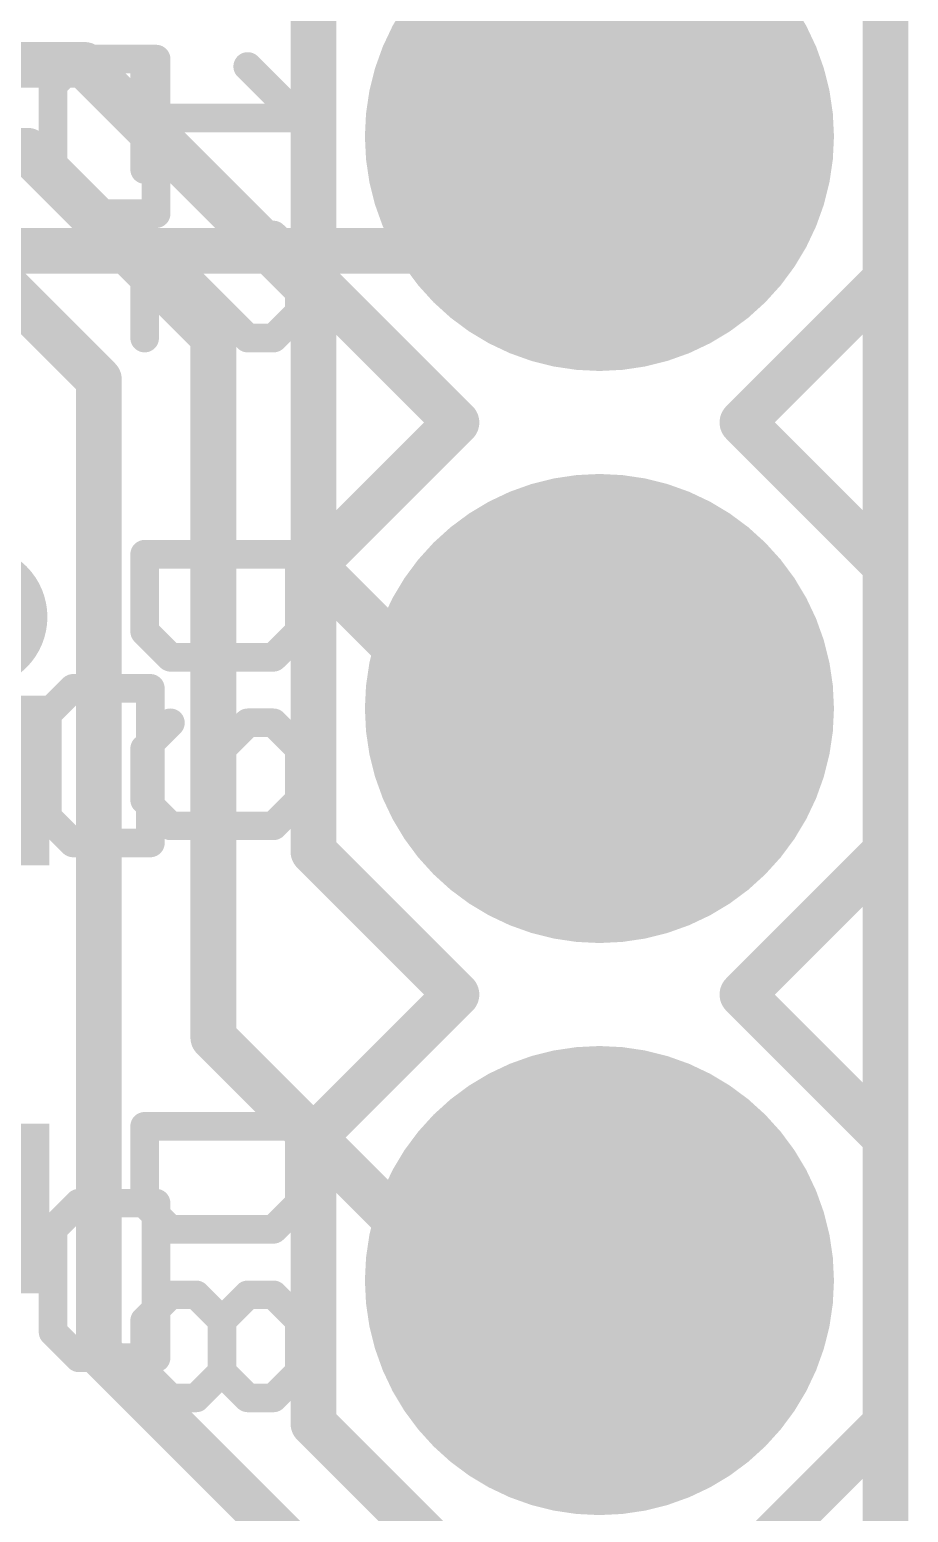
# Model space of a CAD drawing. Extents: x -41 to 66, y -12 to 41.
# Drawn here: x 16.52 to 20.42, y 7.86 to 14.44 of the extents above; entities that cross this region are included whole.
import ezdxf

# ---------------------------------------------------------------- set-up
doc = ezdxf.new("R2010")
doc.units = 0
for name, color, linetype in [('1', 12, 'CONTINUOUS'), ('16', 132, 'CONTINUOUS'), ('17', 110, 'CONTINUOUS'), ('18', 110, 'CONTINUOUS'), ('20', 53, 'CONTINUOUS'), ('21', 41, 'CONTINUOUS'), ('22', 40, 'CONTINUOUS'), ('29', 253, 'CONTINUOUS')]:
    doc.layers.add(name, color=color, linetype=linetype)

# ---------------------------------------------------------------- blocks, each defined once
blk = doc.blocks.new('ROUNDP')
at = {"const_width": 0.5}
blk.add_lwpolyline([(0, -0.25, 1), (0, 0.25, 1), (0, -0.25)], format="xyb", dxfattribs=at)
blk = doc.blocks.new('RECT')
blk.add_solid([(-0.5, -0.5), (0.5, -0.5), (-0.5, 0.5), (0.5, 0.5)])
blk = doc.blocks.new('ROUNDV')
at = {"const_width": 0.5}
blk.add_lwpolyline([(0, -0.25, 1), (0, 0.25, 1), (0, -0.25)], format="xyb", dxfattribs=at)

msp = doc.modelspace()

# ---------------------------------------------------------------- linework, layer by layer
at = {"layer": '1', "const_width": 0.2032}
for points in [[(20.32, 38.1), (20.32, 0)], [(16.764, 14.2875), (14.9225, 14.2875)], [(17.78, 13.2715), (16.764, 14.2875)], [(16.51, 13.9065), (14.6685, 13.9065)], [(17.3355, 13.081), (16.51, 13.9065)], [(16.8275, 12.8905), (16.1925, 13.5255)], [(17.78, 12.065), (17.78, 13.2715)], [(17.3355, 9.9695), (17.3355, 13.081)], [(16.8275, 8.5725), (16.8275, 12.8905)], [(18.415, 11.43), (17.78, 12.065)], [(19.05, 11.43), (18.415, 11.43)], [(18.415, 8.89), (17.3355, 9.9695)], [(19.05, 8.89), (18.415, 8.89)], [(19.05, 6.35), (16.8275, 8.5725)]]:
    msp.add_lwpolyline(points, dxfattribs=at)
at = {"layer": '1', "const_width": 0.1016}
for points in [[(16.7999, 14.3234, 1), (16.7281, 14.2516)], [(16.764, 14.2367, 1), (16.764, 14.3383)], [(16.5459, 13.9424, 1), (16.4741, 13.8706)], [(16.51, 13.8557, 1), (16.51, 13.9573)], [(17.8308, 13.2715, 1), (17.7292, 13.2715)], [(17.7441, 13.2356, 1), (17.8159, 13.3074)], [(17.3863, 13.081, 1), (17.2847, 13.081)], [(17.2996, 13.0451, 1), (17.3714, 13.1169)], [(16.8783, 12.8905, 1), (16.7767, 12.8905)], [(16.7916, 12.8546, 1), (16.8634, 12.9264)], [(17.8159, 12.1009, 1), (17.7441, 12.0291)], [(17.7292, 12.065, 1), (17.8308, 12.065)], [(18.415, 11.4808, 1), (18.415, 11.3792)], [(19.05, 11.3792, 1), (19.05, 11.4808)], [(18.3791, 11.3941, 1), (18.4509, 11.4659)], [(17.3714, 10.0054, 1), (17.2996, 9.9336)], [(17.2847, 9.9695, 1), (17.3863, 9.9695)], [(18.415, 8.9408, 1), (18.415, 8.8392)], [(18.3791, 8.8541, 1), (18.4509, 8.9259)], [(19.05, 8.8392, 1), (19.05, 8.9408)], [(16.8634, 8.6084, 1), (16.7916, 8.5366)], [(16.7767, 8.5725, 1), (16.8783, 8.5725)]]:
    msp.add_lwpolyline(points, format="xyb", dxfattribs=at)
at = {"layer": '16', "const_width": 0.2032}
for points in [[(20.32, 38.1), (20.32, 0)], [(18.542, 13.462), (19.05, 13.97)], [(12.6365, 13.462), (18.542, 13.462)]]:
    msp.add_lwpolyline(points, dxfattribs=at)
at = {"layer": '16', "const_width": 0.1016}
for points in [[(19.0859, 13.9341, 1), (19.0141, 14.0059)], [(18.542, 13.4112, 1), (18.542, 13.5128)], [(18.5061, 13.4979, 1), (18.5779, 13.4261)]]:
    msp.add_lwpolyline(points, format="xyb", dxfattribs=at)
at = {"layer": '20', "const_width": 0.2032}
msp.add_lwpolyline([(20.32, 0), (20.32, 38.1)], dxfattribs=at)
at = {"layer": '21', "const_width": 0.127}
for points in [[(17.0307, 14.2807), (17.0307, 13.8231)], [(17.4883, 14.2807), (17.7171, 14.0519)], [(17.7171, 14.0519), (17.0307, 14.0519)], [(17.0307, 13.0747), (17.0307, 13.5323)], [(17.0307, 13.5323), (17.4883, 13.0747)], [(17.7171, 13.4179), (17.6027, 13.5323)], [(17.7171, 13.1891), (17.7171, 13.4179)], [(17.6027, 13.0747), (17.7171, 13.1891)], [(17.4883, 13.0747), (17.6027, 13.0747)], [(17.7171, 12.1149), (17.0307, 12.1149)], [(17.0307, 12.1149), (17.0307, 11.7717)], [(17.7171, 11.7717), (17.7171, 12.1149)], [(17.0307, 11.7717), (17.1451, 11.6573)], [(17.6027, 11.6573), (17.7171, 11.7717)], [(17.1451, 11.6573), (17.6027, 11.6573)], [(17.1451, 11.3665), (17.0307, 11.2521)], [(17.4883, 11.3665), (17.3739, 11.2521)], [(17.6027, 11.3665), (17.4883, 11.3665)], [(17.7171, 11.2521), (17.6027, 11.3665)], [(17.0307, 11.2521), (17.0307, 11.0233)], [(17.3739, 11.2521), (17.3739, 10.9089)], [(17.7171, 11.0233), (17.7171, 11.2521)], [(17.0307, 11.0233), (17.1451, 10.9089)], [(17.6027, 10.9089), (17.7171, 11.0233)], [(17.1451, 10.9089), (17.6027, 10.9089)], [(17.7171, 9.5749), (17.0307, 9.5749)], [(17.0307, 9.5749), (17.0307, 9.2317)], [(17.7171, 9.2317), (17.7171, 9.5749)], [(17.0307, 9.2317), (17.1451, 9.1173)], [(17.6027, 9.1173), (17.7171, 9.2317)], [(17.1451, 9.1173), (17.6027, 9.1173)], [(17.0307, 8.7121), (17.1451, 8.8265)], [(17.1451, 8.8265), (17.2595, 8.8265)], [(17.2595, 8.8265), (17.3739, 8.7121)], [(17.3739, 8.7121), (17.4883, 8.8265)], [(17.4883, 8.8265), (17.6027, 8.8265)], [(17.6027, 8.8265), (17.7171, 8.7121)], [(17.0307, 8.4833), (17.0307, 8.7121)], [(17.3739, 8.7121), (17.3739, 8.4833)], [(17.7171, 8.7121), (17.7171, 8.4833)], [(17.1451, 8.3689), (17.0307, 8.4833)], [(17.3739, 8.4833), (17.2595, 8.3689)], [(17.4883, 8.3689), (17.3739, 8.4833)], [(17.7171, 8.4833), (17.6027, 8.3689)], [(17.2595, 8.3689), (17.1451, 8.3689)], [(17.6027, 8.3689), (17.4883, 8.3689)]]:
    msp.add_lwpolyline(points, dxfattribs=at)
at = {"layer": '21', "const_width": 0.0635}
for points in [[(17.0624, 14.2807, 1), (16.999, 14.2807)], [(17.5107, 14.3032, 1), (17.4658, 14.2583)], [(17.0307, 14.0837, 1), (17.0307, 14.0202)], [(17.6946, 14.0295, 1), (17.7395, 14.0744)], [(17.7171, 14.0202, 1), (17.7171, 14.0837)], [(16.999, 13.8231, 1), (17.0624, 13.8231)], [(17.0624, 13.5323, 1), (16.999, 13.5323)], [(17.0532, 13.5547, 1), (17.0082, 13.5098)], [(17.6251, 13.5547, 1), (17.5802, 13.5098)], [(17.7488, 13.4179, 1), (17.6853, 13.4179)], [(17.6946, 13.3954, 1), (17.7395, 13.4403)], [(17.7395, 13.1666, 1), (17.6946, 13.2116)], [(17.6853, 13.1891, 1), (17.7488, 13.1891)], [(16.999, 13.0747, 1), (17.0624, 13.0747)], [(17.4883, 13.1065, 1), (17.4883, 13.0429)], [(17.4658, 13.0522, 1), (17.5107, 13.0972)], [(17.5802, 13.0972, 1), (17.6251, 13.0522)], [(17.6027, 13.0429, 1), (17.6027, 13.1065)], [(17.0307, 12.1467, 1), (17.0307, 12.0832)], [(17.0624, 12.1149, 1), (16.999, 12.1149)], [(17.7488, 12.1149, 1), (17.6853, 12.1149)], [(17.7171, 12.0832, 1), (17.7171, 12.1467)], [(17.0532, 11.7942, 1), (17.0082, 11.7493)], [(16.999, 11.7717, 1), (17.0624, 11.7717)], [(17.6853, 11.7717, 1), (17.7488, 11.7717)], [(17.7395, 11.7493, 1), (17.6946, 11.7942)], [(17.1451, 11.6891, 1), (17.1451, 11.6256)], [(17.6027, 11.6256, 1), (17.6027, 11.6891)], [(17.1226, 11.6349, 1), (17.1675, 11.6798)], [(17.5802, 11.6798, 1), (17.6251, 11.6349)], [(17.1675, 11.344, 1), (17.1226, 11.389)], [(17.4883, 11.3983, 1), (17.4883, 11.3347)], [(17.5107, 11.344, 1), (17.4658, 11.389)], [(17.6251, 11.389, 1), (17.5802, 11.344)], [(17.6027, 11.3347, 1), (17.6027, 11.3983)], [(17.0624, 11.2521, 1), (16.999, 11.2521)], [(17.0082, 11.2746, 1), (17.0532, 11.2297)], [(17.4056, 11.2521, 1), (17.3421, 11.2521)], [(17.3514, 11.2746, 1), (17.3963, 11.2297)], [(17.7488, 11.2521, 1), (17.6853, 11.2521)], [(17.6946, 11.2297, 1), (17.7395, 11.2746)], [(17.0532, 11.0458, 1), (17.0082, 11.0009)], [(17.7395, 11.0009, 1), (17.6946, 11.0458)], [(16.999, 11.0233, 1), (17.0624, 11.0233)], [(17.6853, 11.0233, 1), (17.7488, 11.0233)], [(17.1451, 10.9407, 1), (17.1451, 10.8772)], [(17.1226, 10.8865, 1), (17.1675, 10.9314)], [(17.3421, 10.9089, 1), (17.4056, 10.9089)], [(17.5802, 10.9314, 1), (17.6251, 10.8865)], [(17.6027, 10.8772, 1), (17.6027, 10.9407)], [(17.0307, 9.6067, 1), (17.0307, 9.5432)], [(17.0624, 9.5749, 1), (16.999, 9.5749)], [(17.7488, 9.5749, 1), (17.6853, 9.5749)], [(17.7171, 9.5432, 1), (17.7171, 9.6067)], [(17.0532, 9.2542, 1), (17.0082, 9.2093)], [(17.7395, 9.2093, 1), (17.6946, 9.2542)], [(16.999, 9.2317, 1), (17.0624, 9.2317)], [(17.6853, 9.2317, 1), (17.7488, 9.2317)], [(17.1451, 9.1491, 1), (17.1451, 9.0856)], [(17.1226, 9.0949, 1), (17.1675, 9.1398)], [(17.5802, 9.1398, 1), (17.6251, 9.0949)], [(17.6027, 9.0856, 1), (17.6027, 9.1491)], [(17.1451, 8.8583, 1), (17.1451, 8.7948)], [(17.1675, 8.804, 1), (17.1226, 8.849)], [(17.2819, 8.849, 1), (17.237, 8.804)], [(17.2595, 8.7948, 1), (17.2595, 8.8583)], [(17.4883, 8.8583, 1), (17.4883, 8.7948)], [(17.5107, 8.804, 1), (17.4658, 8.849)], [(17.6251, 8.849, 1), (17.5802, 8.804)], [(17.6027, 8.7948, 1), (17.6027, 8.8583)], [(17.0624, 8.7121, 1), (16.999, 8.7121)], [(17.0082, 8.7346, 1), (17.0532, 8.6897)], [(17.4056, 8.7121, 1), (17.3421, 8.7121)], [(17.3514, 8.7346, 1), (17.3963, 8.6897)], [(17.3514, 8.6897, 1), (17.3963, 8.7346)], [(17.7488, 8.7121, 1), (17.6853, 8.7121)], [(17.6946, 8.6897, 1), (17.7395, 8.7346)], [(17.0532, 8.5058, 1), (17.0082, 8.4609)], [(16.999, 8.4833, 1), (17.0624, 8.4833)], [(17.3421, 8.4833, 1), (17.4056, 8.4833)], [(17.3963, 8.5058, 1), (17.3514, 8.4609)], [(17.3963, 8.4609, 1), (17.3514, 8.5058)], [(17.6853, 8.4833, 1), (17.7488, 8.4833)], [(17.7395, 8.4609, 1), (17.6946, 8.5058)], [(17.1451, 8.4007, 1), (17.1451, 8.3372)], [(17.2595, 8.3372, 1), (17.2595, 8.4007)], [(17.4883, 8.4007, 1), (17.4883, 8.3372)], [(17.6027, 8.3372, 1), (17.6027, 8.4007)], [(17.1226, 8.3465, 1), (17.1675, 8.3914)], [(17.237, 8.3914, 1), (17.2819, 8.3465)], [(17.4658, 8.3465, 1), (17.5107, 8.3914)], [(17.5802, 8.3914, 1), (17.6251, 8.3465)]]:
    msp.add_lwpolyline(points, format="xyb", dxfattribs=at)
at = {"layer": '22'}
for points, const_width in [([(17.78, 14.605), (17.78, 13.335)], 0.2032), ([(20.32, 13.335), (20.32, 14.605)], 0.2032), ([(16.6239, 14.1991), (16.7383, 14.3135)], 0.127), ([(16.7383, 14.3135), (17.0815, 14.3135)], 0.127), ([(17.0815, 14.3135), (17.0815, 13.6271)], 0.127), ([(16.6239, 13.7415), (16.6239, 14.1991)], 0.127), ([(16.7383, 13.6271), (16.6239, 13.7415)], 0.127), ([(17.0815, 13.6271), (16.7383, 13.6271)], 0.127), ([(17.78, 13.335), (18.415, 12.7)], 0.2032), ([(19.685, 12.7), (20.32, 13.335)], 0.2032), ([(18.415, 12.7), (17.78, 12.065)], 0.2032), ([(20.32, 12.065), (19.685, 12.7)], 0.2032), ([(17.78, 12.065), (17.78, 10.795)], 0.2032), ([(20.32, 10.795), (20.32, 12.065)], 0.2032), ([(16.5985, 11.4051), (16.7129, 11.5195)], 0.127), ([(16.7129, 11.5195), (17.0561, 11.5195)], 0.127), ([(17.0561, 11.5195), (17.0561, 10.8331)], 0.127), ([(16.5985, 10.9475), (16.5985, 11.4051)], 0.127), ([(16.7129, 10.8331), (16.5985, 10.9475)], 0.127), ([(17.0561, 10.8331), (16.7129, 10.8331)], 0.127), ([(17.78, 10.795), (18.415, 10.16)], 0.2032), ([(19.685, 10.16), (20.32, 10.795)], 0.2032), ([(18.415, 10.16), (17.78, 9.525)], 0.2032), ([(20.32, 9.525), (19.685, 10.16)], 0.2032), ([(17.78, 9.525), (17.78, 8.255)], 0.2032), ([(20.32, 8.255), (20.32, 9.525)], 0.2032), ([(16.6239, 9.1191), (16.7383, 9.2335)], 0.127), ([(16.7383, 9.2335), (17.0815, 9.2335)], 0.127), ([(17.0815, 9.2335), (17.0815, 8.5471)], 0.127), ([(16.6239, 8.6615), (16.6239, 9.1191)], 0.127), ([(16.7383, 8.5471), (16.6239, 8.6615)], 0.127), ([(17.0815, 8.5471), (16.7383, 8.5471)], 0.127), ([(18.415, 7.62), (17.78, 8.255)], 0.2032), ([(20.32, 8.255), (19.685, 7.62)], 0.2032)]:
    msp.add_lwpolyline(points, dxfattribs=dict(at, const_width=const_width))
for points, const_width in [([(16.7383, 14.3452, 1), (16.7383, 14.2817)], 0.0635), ([(16.7608, 14.291, 1), (16.7159, 14.3359)], 0.0635), ([(17.1133, 14.3135, 1), (17.0498, 14.3135)], 0.0635), ([(17.0815, 14.2817, 1), (17.0815, 14.3452)], 0.0635), ([(16.6557, 14.1991, 1), (16.5922, 14.1991)], 0.0635), ([(16.6015, 14.2215, 1), (16.6464, 14.1766)], 0.0635), ([(16.5922, 13.7415, 1), (16.6557, 13.7415)], 0.0635), ([(16.6464, 13.7639, 1), (16.6015, 13.719)], 0.0635), ([(16.7383, 13.6589, 1), (16.7383, 13.5953)], 0.0635), ([(16.7159, 13.6046, 1), (16.7608, 13.6496)], 0.0635), ([(17.0498, 13.6271, 1), (17.1133, 13.6271)], 0.0635), ([(17.0815, 13.5953, 1), (17.0815, 13.6589)], 0.0635), ([(17.8159, 13.3709, 1), (17.7441, 13.2991)], 0.1016), ([(20.3559, 13.2991, 1), (20.2841, 13.3709)], 0.1016), ([(17.7292, 13.335, 1), (17.8308, 13.335)], 0.1016), ([(20.2692, 13.335, 1), (20.3708, 13.335)], 0.1016), ([(18.4509, 12.6641, 1), (18.3791, 12.7359)], 0.1016), ([(18.3791, 12.6641, 1), (18.4509, 12.7359)], 0.1016), ([(19.7209, 12.7359, 1), (19.6491, 12.6641)], 0.1016), ([(19.6491, 12.7359, 1), (19.7209, 12.6641)], 0.1016), ([(17.8308, 12.065, 1), (17.7292, 12.065)], 0.1016), ([(17.7441, 12.1009, 1), (17.8159, 12.0291)], 0.1016), ([(20.3708, 12.065, 1), (20.2692, 12.065)], 0.1016), ([(20.2841, 12.0291, 1), (20.3559, 12.1009)], 0.1016), ([(16.7129, 11.5512, 1), (16.7129, 11.4877)], 0.0635), ([(16.7354, 11.497, 1), (16.6905, 11.5419)], 0.0635), ([(17.0878, 11.5195, 1), (17.0244, 11.5195)], 0.0635), ([(17.0561, 11.4877, 1), (17.0561, 11.5512)], 0.0635), ([(16.6303, 11.4051, 1), (16.5668, 11.4051)], 0.0635), ([(16.5761, 11.4275, 1), (16.621, 11.3826)], 0.0635), ([(16.621, 10.9699, 1), (16.5761, 10.925)], 0.0635), ([(16.5668, 10.9475, 1), (16.6303, 10.9475)], 0.0635), ([(16.7129, 10.8649, 1), (16.7129, 10.8013)], 0.0635), ([(16.6905, 10.8106, 1), (16.7354, 10.8556)], 0.0635), ([(17.0244, 10.8331, 1), (17.0878, 10.8331)], 0.0635), ([(17.0561, 10.8013, 1), (17.0561, 10.8649)], 0.0635), ([(17.8159, 10.8309, 1), (17.7441, 10.7591)], 0.1016), ([(20.3559, 10.7591, 1), (20.2841, 10.8309)], 0.1016), ([(17.7292, 10.795, 1), (17.8308, 10.795)], 0.1016), ([(20.2692, 10.795, 1), (20.3708, 10.795)], 0.1016), ([(18.4509, 10.1241, 1), (18.3791, 10.1959)], 0.1016), ([(18.3791, 10.1241, 1), (18.4509, 10.1959)], 0.1016), ([(19.7209, 10.1959, 1), (19.6491, 10.1241)], 0.1016), ([(19.6491, 10.1959, 1), (19.7209, 10.1241)], 0.1016), ([(17.8308, 9.525, 1), (17.7292, 9.525)], 0.1016), ([(20.3708, 9.525, 1), (20.2692, 9.525)], 0.1016), ([(17.7441, 9.5609, 1), (17.8159, 9.4891)], 0.1016), ([(20.2841, 9.4891, 1), (20.3559, 9.5609)], 0.1016), ([(16.7383, 9.2652, 1), (16.7383, 9.2017)], 0.0635), ([(16.7608, 9.211, 1), (16.7159, 9.2559)], 0.0635), ([(17.1133, 9.2335, 1), (17.0498, 9.2335)], 0.0635), ([(17.0815, 9.2017, 1), (17.0815, 9.2652)], 0.0635), ([(16.6557, 9.1191, 1), (16.5922, 9.1191)], 0.0635), ([(16.6015, 9.1415, 1), (16.6464, 9.0966)], 0.0635), ([(16.5922, 8.6615, 1), (16.6557, 8.6615)], 0.0635), ([(16.6464, 8.6839, 1), (16.6015, 8.639)], 0.0635), ([(16.7383, 8.5789, 1), (16.7383, 8.5153)], 0.0635), ([(16.7159, 8.5246, 1), (16.7608, 8.5696)], 0.0635), ([(17.0498, 8.5471, 1), (17.1133, 8.5471)], 0.0635), ([(17.0815, 8.5153, 1), (17.0815, 8.5789)], 0.0635), ([(17.8159, 8.2909, 1), (17.7441, 8.2191)], 0.1016), ([(17.7292, 8.255, 1), (17.8308, 8.255)], 0.1016), ([(20.2692, 8.255, 1), (20.3708, 8.255)], 0.1016), ([(20.3559, 8.2191, 1), (20.2841, 8.2909)], 0.1016)]:
    msp.add_lwpolyline(points, format="xyb", dxfattribs=dict(at, const_width=const_width))

# ---------------------------------------------------------------- block references
at = {"layer": '17', "xscale": 1.8796, "yscale": 1.8796}
for p in [(19.05, 13.97), (19.05, 13.97), (19.05, 11.43), (19.05, 11.43), (19.05, 8.89), (19.05, 8.89)]:
    msp.add_blockref('ROUNDP', p, dxfattribs=at)
at = {"layer": '18', "xscale": 0.635, "yscale": 0.635}
msp.add_blockref('ROUNDV', (16.2814, 11.8364), dxfattribs=at)
msp.add_blockref('ROUNDV', (16.2814, 11.8364), dxfattribs=at)
at = {"layer": '29', "xscale": 2.0828, "yscale": 2.0828}
for p in [(19.05, 13.97), (19.05, 11.43), (19.05, 8.89)]:
    msp.add_blockref('ROUNDP', p, dxfattribs=at)
at = {"layer": '29', "xscale": 0.7532, "yscale": 1.4032, "rotation": 270}
for p in [(15.9051, 11.11), (15.9051, 9.21)]:
    msp.add_blockref('RECT', p, dxfattribs=at)

doc.saveas('drawing.dxf')
